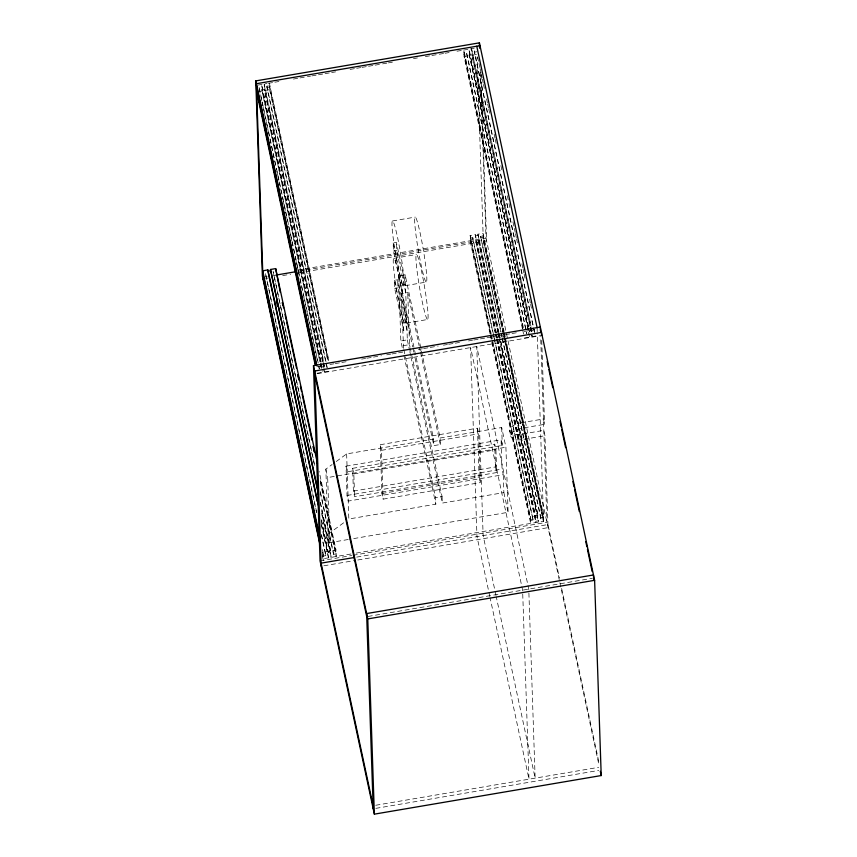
<?xml version="1.0" encoding="UTF-8"?>
<svg xmlns="http://www.w3.org/2000/svg" width="857" height="857" viewBox="0 0 857 857"><rect width="100%" height="100%" fill="white"/><g stroke="black" fill="none" stroke-linecap="round" stroke-linejoin="round"><path stroke-width="0.64" stroke-dasharray="4.29 3.21" d="M348.21 539.514L329.859 542.631L328.049 534.19L325.853 469.111L332.088 464.548M336.244 461.516L346.635 453.91L433.631 439.105L398.644 275.9L405.125 274.797L440.112 438.002L440.327 444.515L433.846 445.619L414.081 353.405M328.049 534.19L346.753 520.51M257.743 85.122L266.998 83.536M268.327 83.311L273.597 82.422M274.915 82.197L278.879 81.522M293.394 79.048L298.675 78.148M299.993 77.923L310.545 76.134M311.873 75.909L317.144 75.009M318.461 74.784L323.742 73.884M325.06 73.659L330.341 72.759M331.659 72.534L335.623 71.87M350.138 69.396L355.419 68.496M356.737 68.271L360.69 67.596M362.008 67.371L367.289 66.482M368.606 66.257L373.888 65.357M375.205 65.132L387.085 63.107M388.403 62.882L392.367 62.207M413.481 58.619L417.434 57.944M425.351 56.594L430.632 55.705M431.949 55.48L443.83 53.455M445.147 53.23L449.1 52.556M457.027 51.206L462.298 50.317M463.626 50.092L468.897 49.192M470.214 48.967L474.178 48.292M320.882 361.922L261.674 85.754L264.267 85.314L264.224 84.018L323.71 361.483M528.287 326.635L469.079 50.467L471.671 50.027L471.629 48.72L531.115 326.196M326.988 367.567L266.945 87.478L266.902 86.171L269.494 85.732L269.409 83.129L328.895 360.604M522.866 327.503L463.937 52.652L466.529 52.213L526.862 333.609M266.945 87.478L269.537 87.039L328.188 360.583M522.438 328.788L464.076 56.551L463.991 53.948L466.583 53.509L466.529 52.213M534.404 332.28L474.36 52.191L476.953 51.752M321.332 368.435L261.803 89.664L264.395 89.224L322.757 361.461M530.215 327.47L532.176 336.63L532.133 335.333L529.54 335.773L529.583 337.069L469.218 54.377L471.811 53.927L530.172 326.163M257.957 91.624L261.846 90.96M322.521 361.45L264.438 90.521L269.623 89.642L269.537 87.039M464.076 56.551L469.261 55.673M529.937 326.163L471.853 55.234L477.038 54.355L478.72 62.207M392.549 220.945L415.238 217.089M402.479 293.244L393.438 251.037L393.159 242.895L396.405 242.349L405.447 284.556L402.212 285.113L402.479 293.244L405.725 292.698L396.673 250.48L396.405 242.349M490.686 333.662L470.118 235.514L475.303 234.636L496.342 332.795M498.699 332.345L477.895 234.197L483.08 233.308L504.12 331.477M496.107 332.795L475.346 235.932L477.938 235.493M393.438 251.037L396.673 250.48M470.204 238.117L472.796 237.678L533.161 520.381L530.569 520.82L491.854 340.208M500.82 331.895L480.573 236.361L483.166 235.911L503.648 331.455M489.979 333.641L470.332 242.028L470.247 239.424L472.839 238.985L472.796 237.678M480.616 237.657L483.209 237.218L503.413 331.455M297.893 270.084L485.994 238.085L480.391 72.267M262.928 277.314L268.198 276.415M273.297 275.547L275.89 275.108M298.557 271.251L483.294 239.821L503.498 334.059M265.606 278.493L268.262 278.043M282.714 275.59L290.694 274.229M298.493 272.901L486.594 240.892L480.906 72.406M393.813 258.364L416.491 254.508M403.743 330.663L394.702 288.455L394.424 280.314L397.669 279.768L406.711 321.975L403.476 322.532L403.743 330.663L406.989 330.116L397.937 287.898L397.669 279.768M403.551 285.959A32.973 2.507 80.3 0 0 397.498 237.185A32.973 2.507 80.3 0 0 393.095 237.218A32.973 2.507 80.3 0 0 403.551 285.959L426.229 282.092A32.973 2.507 80.3 0 0 420.187 233.318A32.973 2.507 80.3 0 0 415.784 233.35A32.973 2.507 80.3 0 0 426.229 282.092M394.702 288.455L397.937 287.898M403.583 348.317L401.269 293.662L407.75 292.558L419.169 345.81M404.804 323.378A32.973 2.507 80.3 0 0 398.762 274.604A32.973 2.507 80.3 0 0 394.359 274.636A32.973 2.507 80.3 0 0 404.804 323.378L427.493 319.511A32.973 2.507 80.3 0 0 421.451 270.737A32.973 2.507 80.3 0 0 417.048 270.78A32.973 2.507 80.3 0 0 427.493 319.511M402.233 347.503L400.84 340.979L407.321 339.875L405.125 274.797M403.026 345.725L409.507 344.621L407.75 292.558M316.769 366.732L324.685 365.393M329.966 364.493L333.93 363.818M335.248 363.593L340.529 362.693M341.847 362.468L347.128 361.568M361.643 359.104L365.596 358.43M366.914 358.205L372.195 357.305M373.513 357.08L381.429 355.73M386.711 354.841L390.674 354.166M391.992 353.941L397.262 353.041M398.591 352.816L403.861 351.916M418.377 349.452L422.34 348.778M423.658 348.553L428.939 347.653M430.257 347.428L438.173 346.078M443.455 345.178L447.408 344.503M448.736 344.278L454.006 343.389M455.324 343.164L460.605 342.264M468.522 340.915L472.486 340.24M473.803 340.015L479.084 339.115M480.402 338.89L485.683 338.001M487.001 337.776L490.954 337.101M492.282 336.876L494.918 336.426M500.199 335.526L504.152 334.851M505.469 334.626L510.751 333.727M512.068 333.502L517.349 332.612M524.184 331.445L529.23 330.588M530.547 330.363L535.829 329.463M321.161 363.229L321.996 367.15L324.589 366.71L324.546 365.414M528.565 327.942L529.412 331.863L532.004 331.423L531.961 330.127M322.136 371.06L324.728 370.62L324.771 371.917L322.81 362.757M316.994 373.245L329.956 371.038M524.398 337.958L537.36 335.751M317.369 373.652L541.581 335.505M380.251 444.708L477.478 428.168L478.677 433.792L480.327 482.598L383.111 499.138L381.901 493.514L380.251 444.708L381.461 450.332L383.111 499.138M520.745 422.844L543.434 418.987L544.581 424.333L521.892 428.189A11.537 5.635 -12.1 0 0 510.74 435.817L509.594 430.471A11.537 5.635 -12.1 0 1 520.745 422.844L521.892 428.189M440.112 438.002L501.688 427.536L505.909 447.225L508.105 512.304L349.517 539.289M381.461 450.332L478.677 433.792M509.594 430.471A11.537 5.635 -12.1 0 0 521.131 434.231L543.82 430.375L544.966 435.72L548.062 527.644L356.823 560.178M346.035 466.176L501.077 439.802L502.288 445.426L347.246 471.811L346.035 466.176L347.021 495.464L348.231 501.088L503.273 474.714L502.073 469.079L501.077 439.802M352.623 468.329L494.714 444.151L495.914 449.786L496.685 472.561L354.605 496.739L353.395 491.104L352.623 468.329L353.834 473.953L354.605 496.739M510.74 435.817A11.537 5.635 -12.1 0 0 522.277 439.577L544.966 435.72M329.859 542.631L327.663 477.553L505.909 447.225M353.834 473.953L495.914 449.786M353.395 491.104L495.475 466.936L494.714 444.151M347.021 495.464L502.073 469.079M381.901 493.514L479.127 476.974L477.478 428.168M346.635 453.91L348.831 518.988L435.827 504.184L435.602 497.681L442.083 496.578L410.342 348.52M410.953 356.844L442.308 503.08L503.884 492.604L503.273 474.714M322.468 556.418L323.303 560.339L323.035 552.208L335.998 550.001L319.158 471.468M490.258 334.948L530.665 523.423L530.44 516.921L543.402 514.714L505.523 338.022M321.246 519.899L328.263 552.626L330.856 552.187L320.432 502.459M497.51 339.34L535.668 517.339L538.26 516.9L499.213 333.662M321.504 534.736L325.714 554.372L323.121 554.811L322.564 552.187M320.411 480.606L336.126 553.901L333.534 554.35L333.491 553.044L336.083 552.604L320.368 479.309M533.118 519.074L530.526 519.524L492.089 340.208M504.816 338.001L543.531 518.614L540.938 519.053L540.896 517.757L543.488 517.317L505.052 338.001M325.714 554.372L325.756 555.668L323.164 556.107L322.318 552.187M321.418 525.105L328.435 557.832L328.392 556.525L330.984 556.086L321.45 511.586M496.567 339.308L535.85 522.545L535.796 521.238L538.389 520.799L499.395 338.869M350.963 553.997L323.25 558.71L322.414 554.79M356.244 553.097L543.627 521.217L503.777 335.366M320.068 560.896L351.724 555.507M353.041 555.282L546.916 522.299L540.649 336.383M356.716 557.093L547.966 524.548L559.428 578.014M323.85 565.791L355.505 560.403M368.049 616.44L592.262 578.293M375.752 805.259L598.647 767.336M375.848 808.355L598.743 770.432M478.999 63.514L479.845 67.435M480.124 68.742L480.97 72.674M481.248 73.981L482.084 77.912M482.362 79.219L483.209 83.14M483.487 84.457L484.334 88.378M486.572 98.855L487.419 102.776M487.697 104.083L488.544 108.014M488.822 109.321L489.658 113.253M494.157 134.185L494.992 138.116M495.271 139.423L496.117 143.355M500.884 165.605L502.288 172.15M507.344 195.707L508.747 202.252M509.026 203.559L509.861 207.48M512.947 221.877L514.071 227.116M514.35 228.423L515.196 232.354M515.475 233.661L516.321 237.582M516.6 238.899L517.446 242.82M521.934 263.763L522.77 267.695M523.049 269.002L523.895 272.922M524.173 274.229L525.02 278.161M529.508 299.104L530.344 303.024M530.633 304.331L531.469 308.263M534.639 332.28L474.317 50.884L474.36 52.191M471.671 50.027L530.879 326.185M531.158 327.503L532.004 331.423M530.451 327.481L531.576 332.709M528.523 326.635L469.036 49.17L469.079 50.467M469.218 54.377L528.983 333.148M466.583 53.509L526.627 333.598M523.338 327.524L463.851 50.049L463.937 52.652M463.991 53.948L522.909 328.809M522.716 330.106L523.563 334.026M561.656 588.448L598.839 761.894M485.994 238.085L598.947 764.99M504.398 332.784L505.244 336.715M503.927 332.773L504.773 336.694M503.691 332.762L504.537 336.683M503.273 334.369L483.348 241.449L477.124 56.916M503.552 335.687L504.398 339.608M504.677 340.915L543.681 522.845L537.264 332.966M480.573 236.361L501.056 331.905M501.334 333.212L502.181 337.133M502.459 338.44L540.896 517.757M501.099 333.202L501.945 337.133M502.223 338.44L540.938 519.053M521.131 434.231L522.277 439.577M477.895 234.197L498.935 332.355M498.978 333.662L538.26 516.9M497.992 332.323L478.067 239.403L497.756 332.323M498.271 333.641L499.117 337.562M498.035 333.63L498.87 337.551M499.16 338.869L538.442 522.106L538.389 520.799M496.621 334.101L497.467 338.033M497.746 339.34L535.668 517.339M496.385 334.101L497.231 338.022M495.4 332.773L475.474 239.842L495.164 332.762M495.678 334.08L496.514 338.001M496.803 339.308L535.796 521.238M495.442 334.069L496.278 338.001M472.839 238.985L494.168 338.451M494.446 339.758L533.161 520.381M470.118 235.514L491.157 333.684M491.436 334.991L492.282 338.911M492.561 340.229L530.44 516.921M490.965 334.969L491.811 338.901M470.247 239.424L490.45 333.662M490.729 334.969L491.575 338.89M503.884 492.604L508.105 512.304M495.475 466.936L496.685 472.561M479.127 476.974L480.327 482.598M496.01 595.561L483.144 535.582L476.76 346.528L528.769 589.091L535.143 778.145L496.289 596.868M489.85 596.611L476.985 536.621L470.611 347.578L522.609 590.141L528.994 779.195L490.129 597.918M419.448 347.106L420.284 351.006M420.562 352.302L440.327 444.515M393.159 242.895L402.212 285.113M401.269 293.662L412.688 346.914M412.967 348.21L413.802 352.109M409.507 344.621L410.064 347.224M407.321 339.875L409.56 350.32M409.839 351.627L410.674 355.537M394.424 280.314L403.476 322.532M403.861 349.624L435.602 497.681M403.915 355.334L435.827 504.184M269.494 85.732L328.424 360.593M269.623 89.642L327.706 360.572M266.902 86.171L327.235 367.578M264.267 85.314L323.475 361.483M323.753 362.79L324.589 366.71M323.046 362.768L324.16 367.996M321.118 361.922L261.631 84.457L261.674 85.754M261.803 89.664L320.164 361.9M320.454 363.207L321.289 367.128M259.125 87.5L319.457 368.896M259.168 88.796L260.571 95.341M260.849 96.648L261.696 100.58M261.974 101.887L262.82 105.818M263.099 107.125L268.145 130.682M268.434 131.989L271.24 145.079M271.519 146.386L276.565 169.943M276.843 171.261L277.689 175.182M277.968 176.488L278.814 180.42M279.093 181.727L283.024 200.056M283.303 201.363L284.138 205.284M284.428 206.591L285.263 210.522M285.542 211.829L286.388 215.76M286.667 217.067L288.348 224.92M288.627 226.227L289.473 230.158M289.752 231.465L290.598 235.386M290.877 236.703L291.723 240.624M292.001 241.931L295.922 260.26M296.211 261.567L297.047 265.488M297.325 266.806L298.172 270.726M298.45 272.033L303.507 295.601M303.785 296.908L311.916 334.862M312.205 336.169L313.041 340.1M313.319 341.407L317.529 361.033M318.654 366.271L319.211 368.885M325.853 469.111L327.663 477.553M320.218 481.902L336.212 556.504L335.998 550.001M314.69 465.351L273.169 271.648L314.455 465.34M320.304 491.532L333.491 553.044M320.347 492.829L333.534 554.35M320.197 502.448L330.856 552.187M321.493 512.893L331.027 557.393L330.984 556.086M321.482 519.91L328.263 552.626M321.375 523.809L328.392 556.525M316.736 512.486L265.381 272.965L316.501 512.475M321.268 534.725L325.756 555.668M322.468 549.583L323.035 552.208M541.742 340.4L544.581 424.333M537.093 327.61L537.221 331.627M529.369 330.566L529.412 331.863M501.688 427.536L502.288 445.426M471.811 53.927L471.853 55.234M475.303 234.636L475.346 235.932M442.083 496.578L442.308 503.08M433.631 439.105L433.846 445.619M398.644 275.9L400.84 340.979M321.953 365.853L321.996 367.15M264.395 89.224L264.438 90.521"/><path stroke-width="1.29" d="M320.218 545.941L262.381 276.125L255.782 80.901L479.395 42.85L594.619 580.318L601.218 775.553L374.359 814.15L320.068 560.896L313.48 365.66L540.328 327.063L540.467 331.07M480.006 45.667L256.393 83.707L262.981 278.943M318.397 505.512L267.887 269.923L262.703 270.812L319.104 533.879M318.504 494.596L270.48 269.484L275.665 268.605L317.476 463.616M317.315 501.581L267.93 271.23L270.523 270.78M276.125 275.065L295.911 271.701M354.08 557.532L321.107 563.145L373.106 805.709M374.359 814.15L367.771 618.915L594.619 580.318M547.173 361.579L548.287 366.796M548.844 369.41L552.765 387.664M560.028 421.569L561.153 426.786M561.71 429.4L565.62 447.654M572.894 481.559L574.008 486.776M574.565 489.39L579.321 511.554M585.749 541.549L586.874 546.766M587.431 549.38L592.187 571.544M476.76 46.214L537.093 327.61M600.296 771.279L601.218 775.553M255.782 80.901L316.715 365.103M256.447 85.336L316.49 365.425M256.532 87.939L316.019 365.414M256.575 89.246L315.783 365.403M256.661 91.849L315.312 365.393M313.48 365.66L367.771 618.915M314.723 374.102L366.732 616.665M280.25 292.141L275.665 268.605M282.489 302.617L283.613 307.856M285.017 314.401L286.142 319.629M286.699 322.253L296.522 368.06M297.925 374.605L299.05 379.833M300.453 386.378L301.568 391.617M302.135 394.231L311.948 440.048M313.351 446.583L314.476 451.821M282.253 302.607L282.81 305.231M297.69 374.595L298.804 379.833M313.116 446.583L314.24 451.81M270.48 269.484L318.461 493.289M276.275 300.871L277.389 306.099M319.661 536.503L320.229 539.117M262.788 273.415L320.036 540.413M262.842 274.711L320.079 541.71M262.928 277.314L320.164 544.313M593.655 580.328L593.472 574.972L366.625 613.569L373.213 808.804M541.581 335.505L541.474 332.409L314.626 371.006L321.214 566.241M479.395 42.85L479.577 48.196M267.887 269.923L267.93 271.23"/></g></svg>
